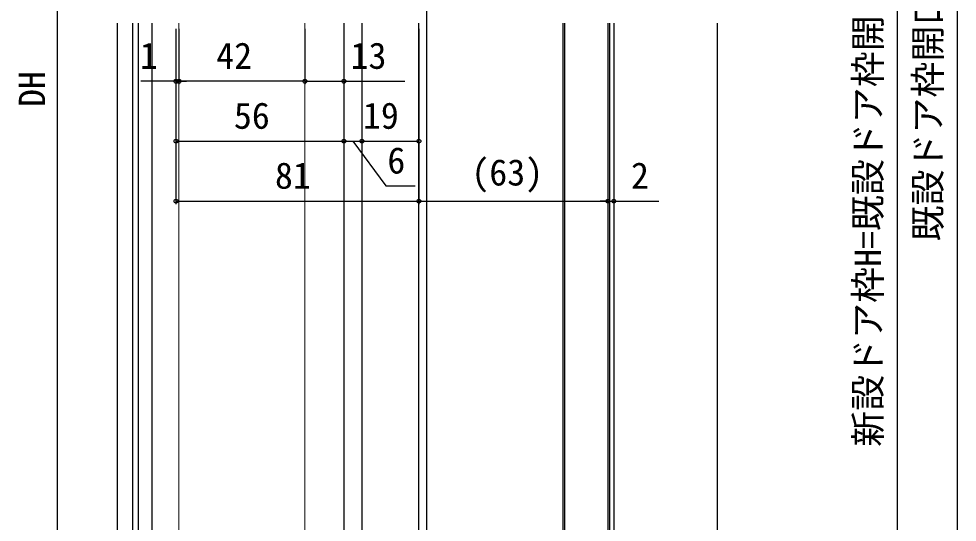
# Model space of a CAD drawing. Units: millimetres, scale not verified. Extents: x -525 to 525, y -783 to 779.
# Drawn here: x -286.4 to 26.6, y -51.9 to 116.1 of the extents above; entities that cross this region are included whole.
import ezdxf
from ezdxf.enums import TextEntityAlignment as Align

# ---------------------------------------------------------------- set-up
doc = ezdxf.new("R2010")
doc.units = ezdxf.units.MM
doc.header["$LTSCALE"] = 4
for name, color, linetype in [('0-4_YKK_12', 2, 'Continuous'), ('0-6_YKK_D', 6, 'Continuous'), ('0-8_YSS_K', 3, 'Continuous')]:
    doc.layers.add(name, color=color, linetype=linetype)
doc.layers.add('0-5_YKK_13', color=4, linetype='Continuous', lineweight=18)
doc.styles.add('ＭＳ ゴシック', font='')
doc.styles.get('ＭＳ ゴシック').set_extended_font_data('MS Gothic')

msp = doc.modelspace()

# ---------------------------------------------------------------- linework, layer by layer
at = {"layer": '0-4_YKK_12'}
for p, q in [((-150.449, 508.192), (-150.449, -227.946)), ((-253.448, -127.629), (-253.448, 114.599)), ((-248.46, 114.599), (-248.46, -127.629)), ((-246.549, 114.599), (-246.549, -127.629)), ((-104.949, 114.585), (-104.949, -95.041)), ((-104.449, 114.585), (-104.449, -95.041)), ((-89.949, 114.585), (-89.949, -95.041)), ((-89.449, 114.585), (-89.449, -95.041)), ((-87.949, 114.585), (-87.949, -95.041))]:
    msp.add_line(p, q, dxfattribs=at)
for points in [[(-242.049, 114.599), (-242.049, -36.345), (-242.049, -99.629)], [(-177.949, 114.599), (-177.949, -36.345), (-177.949, -91.372)], [(-171.949, 114.599), (-171.949, -36.345), (-171.949, -90.529)], [(-152.949, -110.629), (-152.949, -36.345), (-152.949, 114.599)], [(-242.049, 69.863), (-242.049, -36.345), (-242.049, -100.129)]]:
    msp.add_lwpolyline(points, dxfattribs=at)
at = {"layer": '0-5_YKK_13'}
msp.add_lwpolyline([(-232.949, 114.599), (-232.949, -36.345), (-232.949, -100.129), (-190.949, -100.129), (-190.949, -36.345), (-190.949, 114.599)], dxfattribs=at)
at = {"layer": '0-6_YKK_D'}
for p, q in [((26.551, 337.871), (26.551, -100.129)), ((6.551, 327.871), (6.551, -100.129)), ((-273.437, -89.629), (-273.437, 285.371)), ((-233.949, 112.771), (-233.949, 74.241)), ((-233.949, 112.771), (-233.949, 54.241)), ((-233.949, 112.771), (-233.949, 94.241)), ((-232.949, 112.771), (-232.949, 94.241)), ((-232.949, 112.771), (-232.949, 94.241)), ((-190.949, 112.771), (-190.949, 94.241)), ((-190.949, 112.771), (-190.949, 94.241)), ((-177.949, 112.771), (-177.949, 94.241)), ((-177.949, 112.771), (-177.949, 74.241)), ((-177.949, 112.771), (-177.949, 74.241)), ((-171.949, 112.771), (-171.949, 74.241)), ((-171.949, 112.771), (-171.949, 74.241)), ((-152.949, 112.771), (-152.949, 74.241)), ((-152.949, 112.771), (-152.949, 54.241)), ((-152.949, 112.771), (-152.949, 54.241)), ((-89.949, 112.771), (-89.949, 54.241)), ((-233.949, 95.241), (-245.663, 95.241)), ((-232.949, 95.241), (-233.949, 95.241)), ((-190.949, 95.241), (-232.949, 95.241)), ((-232.949, 95.241), (-230.399, 95.241)), ((-233.949, 75.241), (-177.949, 75.241)), ((-177.949, 75.241), (-171.949, 75.241)), ((-171.949, 75.241), (-152.949, 75.241)), ((-89.949, 63.29), (-89.949, 54.241)), ((-87.949, 63.29), (-87.949, 54.241)), ((-233.949, 55.241), (-152.949, 55.241)), ((-152.949, 55.241), (-89.949, 55.241)), ((-89.949, 55.241), (-92.499, 55.241)), ((-89.949, 55.241), (-87.949, 55.241)), ((-87.949, 55.241), (-72.894, 55.241))]:
    msp.add_line(p, q, dxfattribs=at)
for points in [[(-190.949, 95.241), (-177.949, 95.241), (-157.672, 95.241)], [(-174.949, 75.241), (-164.012, 60.294), (-154.194, 60.294)]]:
    msp.add_lwpolyline(points, dxfattribs=at)
for centre in [(-233.949, 95.241), (-232.949, 95.241), (-232.949, 95.241), (-190.949, 95.241), (-190.949, 95.241), (-177.949, 95.241), (-233.949, 75.241), (-177.949, 75.241), (-177.949, 75.241), (-171.949, 75.241), (-171.949, 75.241), (-152.949, 75.241), (-233.949, 55.241), (-152.949, 55.241), (-152.949, 55.241), (-89.949, 55.241), (-89.949, 55.241), (-87.949, 55.241)]:
    msp.add_circle(centre, 0.637, dxfattribs=at)
at = {"layer": '0-8_YSS_K'}
msp.add_line((-53.449, 114.599), (-53.449, -95.041), dxfattribs=at)

# ---------------------------------------------------------------- texts
at = {"layer": '0-6_YKK_D', "style": 'ＭＳ ゴシック'}
for s, p in [('新設ドア枠H=既設ドア枠開口高KH-10', (3.783, -26.72)), ('既設ドア枠開口高KH', (23.783, 41.791)), ('DH', (-274.937, 86.655))]:
    msp.add_text(s, height=8.798, rotation=90, dxfattribs=at).set_placement(p, align=Align.BOTTOM_LEFT)
for s, p in [('1', (-246.004, 96.741)), ('42', (-220.54, 96.741)), ('13', (-175.74, 96.741)), ('56', (-214.642, 76.741)), ('19', (-171.619, 76.741)), ('6', (-163.467, 61.794)), ('(63)', (-135.46, 57.805)), ('81', (-200.949, 56.741)), ('2', (-82.235, 56.741))]:
    msp.add_text(s, height=8.798, dxfattribs=at).set_placement(p, align=Align.BOTTOM_LEFT)

doc.saveas('drawing.dxf')
